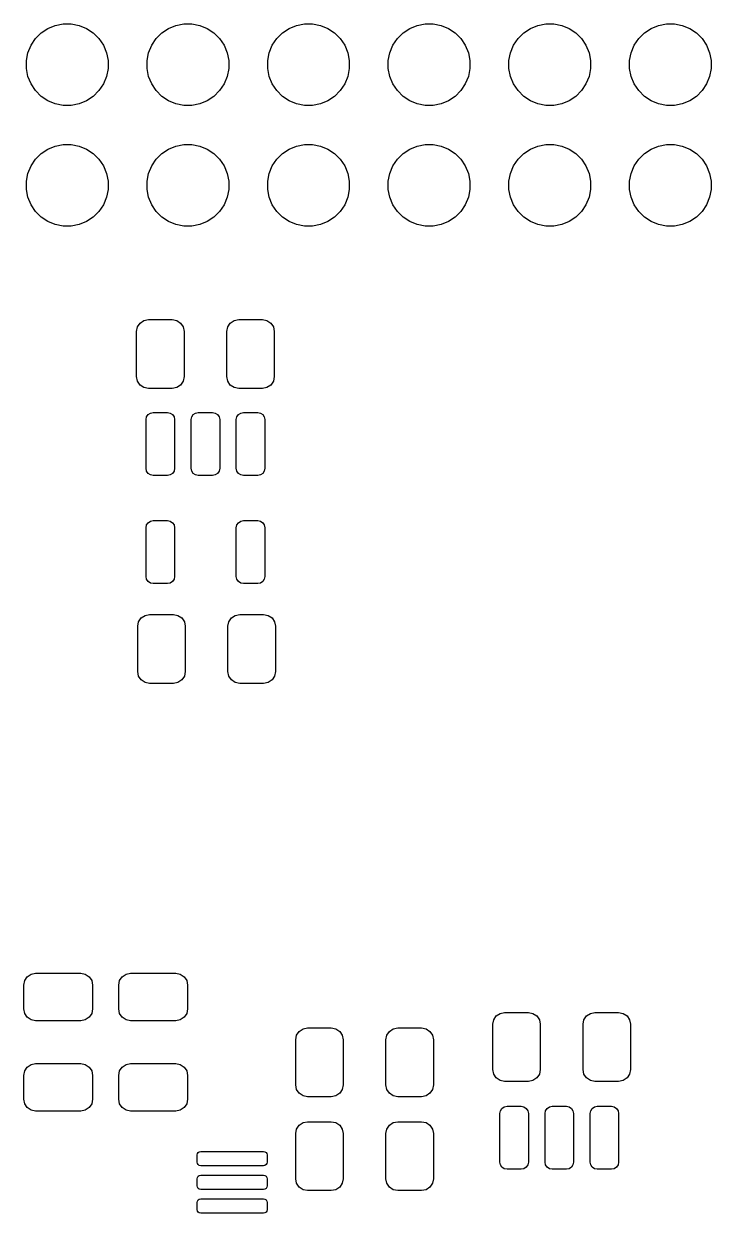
# Model space of a CAD drawing. Extents: x 1.93 to 4.45, y -4.26 to -2.08.
# Drawn here: x 2.503 to 3.073, y -3.106 to -2.121 of the extents above; entities that cross this region are included whole.
import ezdxf

# ---------------------------------------------------------------- set-up
doc = ezdxf.new("R2010")
doc.units = 0
doc.header["$MEASUREMENT"] = 0
doc.layers.add('BLACK', color=7, linetype='CONTINUOUS')

msp = doc.modelspace()

# ---------------------------------------------------------------- linework, layer by layer
at = {"layer": 'BLACK', "linetype": 'CONTINUOUS'}
for p, q in [((2.51269, -2.13316), (2.51741, -2.12844)), ((2.51741, -2.12844), (2.52295, -2.12474)), ((2.52295, -2.12474), (2.52911, -2.12219)), ((2.52911, -2.12219), (2.53564, -2.12089)), ((2.53564, -2.12089), (2.54231, -2.12089)), ((2.54231, -2.12089), (2.54885, -2.12219)), ((2.54885, -2.12219), (2.555, -2.12474)), ((2.555, -2.12474), (2.56055, -2.12844)), ((2.56055, -2.12844), (2.56526, -2.13316)), ((2.61269, -2.13316), (2.61741, -2.12844)), ((2.61741, -2.12844), (2.62295, -2.12474)), ((2.62295, -2.12474), (2.62911, -2.12219)), ((2.62911, -2.12219), (2.63564, -2.12089)), ((2.63564, -2.12089), (2.64231, -2.12089)), ((2.64231, -2.12089), (2.64885, -2.12219)), ((2.64885, -2.12219), (2.655, -2.12474)), ((2.655, -2.12474), (2.66055, -2.12844)), ((2.66055, -2.12844), (2.66526, -2.13316)), ((2.71269, -2.13316), (2.71741, -2.12844)), ((2.71741, -2.12844), (2.72295, -2.12474)), ((2.72295, -2.12474), (2.72911, -2.12219)), ((2.72911, -2.12219), (2.73564, -2.12089)), ((2.73564, -2.12089), (2.74231, -2.12089)), ((2.74231, -2.12089), (2.74885, -2.12219)), ((2.74885, -2.12219), (2.755, -2.12474)), ((2.755, -2.12474), (2.76055, -2.12844)), ((2.76055, -2.12844), (2.76526, -2.13316)), ((2.81269, -2.13316), (2.81741, -2.12844)), ((2.81741, -2.12844), (2.82295, -2.12474)), ((2.82295, -2.12474), (2.82911, -2.12219)), ((2.82911, -2.12219), (2.83564, -2.12089)), ((2.83564, -2.12089), (2.84231, -2.12089)), ((2.84231, -2.12089), (2.84885, -2.12219)), ((2.84885, -2.12219), (2.855, -2.12474)), ((2.855, -2.12474), (2.86055, -2.12844)), ((2.86055, -2.12844), (2.86526, -2.13316)), ((2.91269, -2.13316), (2.91741, -2.12844)), ((2.91741, -2.12844), (2.92295, -2.12474)), ((2.92295, -2.12474), (2.92911, -2.12219)), ((2.92911, -2.12219), (2.93564, -2.12089)), ((2.93564, -2.12089), (2.94231, -2.12089)), ((2.94231, -2.12089), (2.94885, -2.12219)), ((2.94885, -2.12219), (2.955, -2.12474)), ((2.955, -2.12474), (2.96055, -2.12844)), ((2.96055, -2.12844), (2.96526, -2.13316)), ((3.01269, -2.13316), (3.01741, -2.12844)), ((3.01741, -2.12844), (3.02295, -2.12474)), ((3.02295, -2.12474), (3.02911, -2.12219)), ((3.02911, -2.12219), (3.03564, -2.12089)), ((3.03564, -2.12089), (3.04231, -2.12089)), ((3.04231, -2.12089), (3.04885, -2.12219)), ((3.04885, -2.12219), (3.055, -2.12474)), ((3.055, -2.12474), (3.06055, -2.12844)), ((3.06055, -2.12844), (3.06526, -2.13316)), ((2.50899, -2.1387), (2.51269, -2.13316)), ((2.56526, -2.13316), (2.56896, -2.1387)), ((2.60899, -2.1387), (2.61269, -2.13316)), ((2.66526, -2.13316), (2.66896, -2.1387)), ((2.70899, -2.1387), (2.71269, -2.13316)), ((2.76526, -2.13316), (2.76896, -2.1387)), ((2.80899, -2.1387), (2.81269, -2.13316)), ((2.86526, -2.13316), (2.86896, -2.1387)), ((2.90899, -2.1387), (2.91269, -2.13316)), ((2.96526, -2.13316), (2.96896, -2.1387)), ((3.00899, -2.1387), (3.01269, -2.13316)), ((3.06526, -2.13316), (3.06896, -2.1387)), ((2.50514, -2.15139), (2.50644, -2.14485)), ((2.50644, -2.14485), (2.50899, -2.1387)), ((2.56896, -2.1387), (2.57151, -2.14485)), ((2.57151, -2.14485), (2.57281, -2.15139)), ((2.60514, -2.15139), (2.60644, -2.14485)), ((2.60644, -2.14485), (2.60899, -2.1387)), ((2.66896, -2.1387), (2.67151, -2.14485)), ((2.67151, -2.14485), (2.67281, -2.15139)), ((2.70514, -2.15139), (2.70644, -2.14485)), ((2.70644, -2.14485), (2.70899, -2.1387)), ((2.76896, -2.1387), (2.77151, -2.14485)), ((2.77151, -2.14485), (2.77281, -2.15139)), ((2.80514, -2.15139), (2.80644, -2.14485)), ((2.80644, -2.14485), (2.80899, -2.1387)), ((2.86896, -2.1387), (2.87151, -2.14485)), ((2.87151, -2.14485), (2.87281, -2.15139)), ((2.90514, -2.15139), (2.90644, -2.14485)), ((2.90644, -2.14485), (2.90899, -2.1387)), ((2.96896, -2.1387), (2.97151, -2.14485)), ((2.97151, -2.14485), (2.97281, -2.15139)), ((3.00514, -2.15139), (3.00644, -2.14485)), ((3.00644, -2.14485), (3.00899, -2.1387)), ((3.06896, -2.1387), (3.07151, -2.14485)), ((3.07151, -2.14485), (3.07281, -2.15139)), ((2.50514, -2.15806), (2.50514, -2.15139)), ((2.57281, -2.15139), (2.57281, -2.15806)), ((2.60514, -2.15806), (2.60514, -2.15139)), ((2.67281, -2.15139), (2.67281, -2.15806)), ((2.70514, -2.15806), (2.70514, -2.15139)), ((2.77281, -2.15139), (2.77281, -2.15806)), ((2.80514, -2.15806), (2.80514, -2.15139)), ((2.87281, -2.15139), (2.87281, -2.15806)), ((2.90514, -2.15806), (2.90514, -2.15139)), ((2.97281, -2.15139), (2.97281, -2.15806)), ((3.00514, -2.15806), (3.00514, -2.15139)), ((3.07281, -2.15139), (3.07281, -2.15806)), ((2.50644, -2.16459), (2.50514, -2.15806)), ((2.50899, -2.17075), (2.50644, -2.16459)), ((2.57151, -2.16459), (2.56896, -2.17075)), ((2.57281, -2.15806), (2.57151, -2.16459)), ((2.60644, -2.16459), (2.60514, -2.15806)), ((2.60899, -2.17075), (2.60644, -2.16459)), ((2.67151, -2.16459), (2.66896, -2.17075)), ((2.67281, -2.15806), (2.67151, -2.16459)), ((2.70644, -2.16459), (2.70514, -2.15806)), ((2.70899, -2.17075), (2.70644, -2.16459)), ((2.77151, -2.16459), (2.76896, -2.17075)), ((2.77281, -2.15806), (2.77151, -2.16459)), ((2.80644, -2.16459), (2.80514, -2.15806)), ((2.80899, -2.17075), (2.80644, -2.16459)), ((2.87151, -2.16459), (2.86896, -2.17075)), ((2.87281, -2.15806), (2.87151, -2.16459)), ((2.90644, -2.16459), (2.90514, -2.15806)), ((2.90899, -2.17075), (2.90644, -2.16459)), ((2.97151, -2.16459), (2.96896, -2.17075)), ((2.97281, -2.15806), (2.97151, -2.16459)), ((3.00644, -2.16459), (3.00514, -2.15806)), ((3.00899, -2.17075), (3.00644, -2.16459)), ((3.07151, -2.16459), (3.06896, -2.17075)), ((3.07281, -2.15806), (3.07151, -2.16459)), ((2.51269, -2.17629), (2.50899, -2.17075)), ((2.51741, -2.18101), (2.51269, -2.17629)), ((2.56526, -2.17629), (2.56055, -2.18101)), ((2.56896, -2.17075), (2.56526, -2.17629)), ((2.61269, -2.17629), (2.60899, -2.17075)), ((2.61741, -2.18101), (2.61269, -2.17629)), ((2.66526, -2.17629), (2.66055, -2.18101)), ((2.66896, -2.17075), (2.66526, -2.17629)), ((2.71269, -2.17629), (2.70899, -2.17075)), ((2.71741, -2.18101), (2.71269, -2.17629)), ((2.76526, -2.17629), (2.76055, -2.18101)), ((2.76896, -2.17075), (2.76526, -2.17629)), ((2.81269, -2.17629), (2.80899, -2.17075)), ((2.81741, -2.18101), (2.81269, -2.17629)), ((2.86526, -2.17629), (2.86055, -2.18101)), ((2.86896, -2.17075), (2.86526, -2.17629)), ((2.91269, -2.17629), (2.90899, -2.17075)), ((2.91741, -2.18101), (2.91269, -2.17629)), ((2.96526, -2.17629), (2.96055, -2.18101)), ((2.96896, -2.17075), (2.96526, -2.17629)), ((3.01269, -2.17629), (3.00899, -2.17075)), ((3.01741, -2.18101), (3.01269, -2.17629)), ((3.06526, -2.17629), (3.06055, -2.18101)), ((3.06896, -2.17075), (3.06526, -2.17629)), ((2.52295, -2.18471), (2.51741, -2.18101)), ((2.52911, -2.18726), (2.52295, -2.18471)), ((2.53564, -2.18856), (2.52911, -2.18726)), ((2.54885, -2.18726), (2.54231, -2.18856)), ((2.555, -2.18471), (2.54885, -2.18726)), ((2.56055, -2.18101), (2.555, -2.18471)), ((2.62295, -2.18471), (2.61741, -2.18101)), ((2.62911, -2.18726), (2.62295, -2.18471)), ((2.63564, -2.18856), (2.62911, -2.18726)), ((2.64885, -2.18726), (2.64231, -2.18856)), ((2.655, -2.18471), (2.64885, -2.18726)), ((2.66055, -2.18101), (2.655, -2.18471)), ((2.72295, -2.18471), (2.71741, -2.18101)), ((2.72911, -2.18726), (2.72295, -2.18471)), ((2.73564, -2.18856), (2.72911, -2.18726)), ((2.74885, -2.18726), (2.74231, -2.18856)), ((2.755, -2.18471), (2.74885, -2.18726)), ((2.76055, -2.18101), (2.755, -2.18471)), ((2.82295, -2.18471), (2.81741, -2.18101)), ((2.82911, -2.18726), (2.82295, -2.18471)), ((2.83564, -2.18856), (2.82911, -2.18726)), ((2.84885, -2.18726), (2.84231, -2.18856)), ((2.855, -2.18471), (2.84885, -2.18726)), ((2.86055, -2.18101), (2.855, -2.18471)), ((2.92295, -2.18471), (2.91741, -2.18101)), ((2.92911, -2.18726), (2.92295, -2.18471)), ((2.93564, -2.18856), (2.92911, -2.18726)), ((2.94885, -2.18726), (2.94231, -2.18856)), ((2.955, -2.18471), (2.94885, -2.18726)), ((2.96055, -2.18101), (2.955, -2.18471)), ((3.02295, -2.18471), (3.01741, -2.18101)), ((3.02911, -2.18726), (3.02295, -2.18471)), ((3.03564, -2.18856), (3.02911, -2.18726)), ((3.04885, -2.18726), (3.04231, -2.18856)), ((3.055, -2.18471), (3.04885, -2.18726)), ((3.06055, -2.18101), (3.055, -2.18471)), ((2.54231, -2.18856), (2.53564, -2.18856)), ((2.64231, -2.18856), (2.63564, -2.18856)), ((2.74231, -2.18856), (2.73564, -2.18856)), ((2.84231, -2.18856), (2.83564, -2.18856)), ((2.94231, -2.18856), (2.93564, -2.18856)), ((3.04231, -2.18856), (3.03564, -2.18856)), ((2.51741, -2.22844), (2.52295, -2.22474)), ((2.52295, -2.22474), (2.52911, -2.22219)), ((2.52911, -2.22219), (2.53564, -2.22089)), ((2.53564, -2.22089), (2.54231, -2.22089)), ((2.54231, -2.22089), (2.54885, -2.22219)), ((2.54885, -2.22219), (2.555, -2.22474)), ((2.555, -2.22474), (2.56055, -2.22844)), ((2.61741, -2.22844), (2.62295, -2.22474)), ((2.62295, -2.22474), (2.62911, -2.22219)), ((2.62911, -2.22219), (2.63564, -2.22089)), ((2.63564, -2.22089), (2.64231, -2.22089)), ((2.64231, -2.22089), (2.64885, -2.22219)), ((2.64885, -2.22219), (2.655, -2.22474)), ((2.655, -2.22474), (2.66055, -2.22844)), ((2.71741, -2.22844), (2.72295, -2.22474)), ((2.72295, -2.22474), (2.72911, -2.22219)), ((2.72911, -2.22219), (2.73564, -2.22089)), ((2.73564, -2.22089), (2.74231, -2.22089)), ((2.74231, -2.22089), (2.74885, -2.22219)), ((2.74885, -2.22219), (2.755, -2.22474)), ((2.755, -2.22474), (2.76055, -2.22844)), ((2.81741, -2.22844), (2.82295, -2.22474)), ((2.82295, -2.22474), (2.82911, -2.22219)), ((2.82911, -2.22219), (2.83564, -2.22089)), ((2.83564, -2.22089), (2.84231, -2.22089)), ((2.84231, -2.22089), (2.84885, -2.22219)), ((2.84885, -2.22219), (2.855, -2.22474)), ((2.855, -2.22474), (2.86055, -2.22844)), ((2.91741, -2.22844), (2.92295, -2.22474)), ((2.92295, -2.22474), (2.92911, -2.22219)), ((2.92911, -2.22219), (2.93564, -2.22089)), ((2.93564, -2.22089), (2.94231, -2.22089)), ((2.94231, -2.22089), (2.94885, -2.22219)), ((2.94885, -2.22219), (2.955, -2.22474)), ((2.955, -2.22474), (2.96055, -2.22844)), ((3.01741, -2.22844), (3.02295, -2.22474)), ((3.02295, -2.22474), (3.02911, -2.22219)), ((3.02911, -2.22219), (3.03564, -2.22089)), ((3.03564, -2.22089), (3.04231, -2.22089)), ((3.04231, -2.22089), (3.04885, -2.22219)), ((3.04885, -2.22219), (3.055, -2.22474)), ((3.055, -2.22474), (3.06055, -2.22844)), ((2.50899, -2.2387), (2.51269, -2.23316)), ((2.51269, -2.23316), (2.51741, -2.22844)), ((2.56055, -2.22844), (2.56526, -2.23316)), ((2.56526, -2.23316), (2.56896, -2.2387)), ((2.60899, -2.2387), (2.61269, -2.23316)), ((2.61269, -2.23316), (2.61741, -2.22844)), ((2.66055, -2.22844), (2.66526, -2.23316)), ((2.66526, -2.23316), (2.66896, -2.2387)), ((2.70899, -2.2387), (2.71269, -2.23316)), ((2.71269, -2.23316), (2.71741, -2.22844)), ((2.76055, -2.22844), (2.76526, -2.23316)), ((2.76526, -2.23316), (2.76896, -2.2387)), ((2.80899, -2.2387), (2.81269, -2.23316)), ((2.81269, -2.23316), (2.81741, -2.22844)), ((2.86055, -2.22844), (2.86526, -2.23316)), ((2.86526, -2.23316), (2.86896, -2.2387)), ((2.90899, -2.2387), (2.91269, -2.23316)), ((2.91269, -2.23316), (2.91741, -2.22844)), ((2.96055, -2.22844), (2.96526, -2.23316)), ((2.96526, -2.23316), (2.96896, -2.2387)), ((3.00899, -2.2387), (3.01269, -2.23316)), ((3.01269, -2.23316), (3.01741, -2.22844)), ((3.06055, -2.22844), (3.06526, -2.23316)), ((3.06526, -2.23316), (3.06896, -2.2387)), ((2.50514, -2.25139), (2.50644, -2.24485)), ((2.50644, -2.24485), (2.50899, -2.2387)), ((2.56896, -2.2387), (2.57151, -2.24485)), ((2.57151, -2.24485), (2.57281, -2.25139)), ((2.60514, -2.25139), (2.60644, -2.24485)), ((2.60644, -2.24485), (2.60899, -2.2387)), ((2.66896, -2.2387), (2.67151, -2.24485)), ((2.67151, -2.24485), (2.67281, -2.25139)), ((2.70514, -2.25139), (2.70644, -2.24485)), ((2.70644, -2.24485), (2.70899, -2.2387)), ((2.76896, -2.2387), (2.77151, -2.24485)), ((2.77151, -2.24485), (2.77281, -2.25139)), ((2.80514, -2.25139), (2.80644, -2.24485)), ((2.80644, -2.24485), (2.80899, -2.2387)), ((2.86896, -2.2387), (2.87151, -2.24485)), ((2.87151, -2.24485), (2.87281, -2.25139)), ((2.90514, -2.25139), (2.90644, -2.24485)), ((2.90644, -2.24485), (2.90899, -2.2387)), ((2.96896, -2.2387), (2.97151, -2.24485)), ((2.97151, -2.24485), (2.97281, -2.25139)), ((3.00514, -2.25139), (3.00644, -2.24485)), ((3.00644, -2.24485), (3.00899, -2.2387)), ((3.06896, -2.2387), (3.07151, -2.24485)), ((3.07151, -2.24485), (3.07281, -2.25139)), ((2.50514, -2.25806), (2.50514, -2.25139)), ((2.57281, -2.25139), (2.57281, -2.25806)), ((2.60514, -2.25806), (2.60514, -2.25139)), ((2.67281, -2.25139), (2.67281, -2.25806)), ((2.70514, -2.25806), (2.70514, -2.25139)), ((2.77281, -2.25139), (2.77281, -2.25806)), ((2.80514, -2.25806), (2.80514, -2.25139)), ((2.87281, -2.25139), (2.87281, -2.25806)), ((2.90514, -2.25806), (2.90514, -2.25139)), ((2.97281, -2.25139), (2.97281, -2.25806)), ((3.00514, -2.25806), (3.00514, -2.25139)), ((3.07281, -2.25139), (3.07281, -2.25806)), ((2.50644, -2.26459), (2.50514, -2.25806)), ((2.50899, -2.27075), (2.50644, -2.26459)), ((2.57151, -2.26459), (2.56896, -2.27075)), ((2.57281, -2.25806), (2.57151, -2.26459)), ((2.60644, -2.26459), (2.60514, -2.25806)), ((2.60899, -2.27075), (2.60644, -2.26459)), ((2.67151, -2.26459), (2.66896, -2.27075)), ((2.67281, -2.25806), (2.67151, -2.26459)), ((2.70644, -2.26459), (2.70514, -2.25806)), ((2.70899, -2.27075), (2.70644, -2.26459)), ((2.77151, -2.26459), (2.76896, -2.27075)), ((2.77281, -2.25806), (2.77151, -2.26459)), ((2.80644, -2.26459), (2.80514, -2.25806)), ((2.80899, -2.27075), (2.80644, -2.26459)), ((2.87151, -2.26459), (2.86896, -2.27075)), ((2.87281, -2.25806), (2.87151, -2.26459)), ((2.90644, -2.26459), (2.90514, -2.25806)), ((2.90899, -2.27075), (2.90644, -2.26459)), ((2.97151, -2.26459), (2.96896, -2.27075)), ((2.97281, -2.25806), (2.97151, -2.26459)), ((3.00644, -2.26459), (3.00514, -2.25806)), ((3.00899, -2.27075), (3.00644, -2.26459)), ((3.07151, -2.26459), (3.06896, -2.27075)), ((3.07281, -2.25806), (3.07151, -2.26459)), ((2.51269, -2.27629), (2.50899, -2.27075)), ((2.51741, -2.28101), (2.51269, -2.27629)), ((2.56526, -2.27629), (2.56055, -2.28101)), ((2.56896, -2.27075), (2.56526, -2.27629)), ((2.61269, -2.27629), (2.60899, -2.27075)), ((2.61741, -2.28101), (2.61269, -2.27629)), ((2.66526, -2.27629), (2.66055, -2.28101)), ((2.66896, -2.27075), (2.66526, -2.27629)), ((2.71269, -2.27629), (2.70899, -2.27075)), ((2.71741, -2.28101), (2.71269, -2.27629)), ((2.76526, -2.27629), (2.76055, -2.28101)), ((2.76896, -2.27075), (2.76526, -2.27629)), ((2.81269, -2.27629), (2.80899, -2.27075)), ((2.81741, -2.28101), (2.81269, -2.27629)), ((2.86526, -2.27629), (2.86055, -2.28101)), ((2.86896, -2.27075), (2.86526, -2.27629)), ((2.91269, -2.27629), (2.90899, -2.27075)), ((2.91741, -2.28101), (2.91269, -2.27629)), ((2.96526, -2.27629), (2.96055, -2.28101)), ((2.96896, -2.27075), (2.96526, -2.27629)), ((3.01269, -2.27629), (3.00899, -2.27075)), ((3.01741, -2.28101), (3.01269, -2.27629)), ((3.06526, -2.27629), (3.06055, -2.28101)), ((3.06896, -2.27075), (3.06526, -2.27629)), ((2.52295, -2.28471), (2.51741, -2.28101)), ((2.52911, -2.28726), (2.52295, -2.28471)), ((2.555, -2.28471), (2.54885, -2.28726)), ((2.56055, -2.28101), (2.555, -2.28471)), ((2.62295, -2.28471), (2.61741, -2.28101)), ((2.62911, -2.28726), (2.62295, -2.28471)), ((2.655, -2.28471), (2.64885, -2.28726)), ((2.66055, -2.28101), (2.655, -2.28471)), ((2.72295, -2.28471), (2.71741, -2.28101)), ((2.72911, -2.28726), (2.72295, -2.28471)), ((2.755, -2.28471), (2.74885, -2.28726)), ((2.76055, -2.28101), (2.755, -2.28471)), ((2.82295, -2.28471), (2.81741, -2.28101)), ((2.82911, -2.28726), (2.82295, -2.28471)), ((2.855, -2.28471), (2.84885, -2.28726)), ((2.86055, -2.28101), (2.855, -2.28471)), ((2.92295, -2.28471), (2.91741, -2.28101)), ((2.92911, -2.28726), (2.92295, -2.28471)), ((2.955, -2.28471), (2.94885, -2.28726)), ((2.96055, -2.28101), (2.955, -2.28471)), ((3.02295, -2.28471), (3.01741, -2.28101)), ((3.02911, -2.28726), (3.02295, -2.28471)), ((3.055, -2.28471), (3.04885, -2.28726)), ((3.06055, -2.28101), (3.055, -2.28471)), ((2.53564, -2.28856), (2.52911, -2.28726)), ((2.54231, -2.28856), (2.53564, -2.28856)), ((2.54885, -2.28726), (2.54231, -2.28856)), ((2.63564, -2.28856), (2.62911, -2.28726)), ((2.64231, -2.28856), (2.63564, -2.28856)), ((2.64885, -2.28726), (2.64231, -2.28856)), ((2.73564, -2.28856), (2.72911, -2.28726)), ((2.74231, -2.28856), (2.73564, -2.28856)), ((2.74885, -2.28726), (2.74231, -2.28856)), ((2.83564, -2.28856), (2.82911, -2.28726)), ((2.84231, -2.28856), (2.83564, -2.28856)), ((2.84885, -2.28726), (2.84231, -2.28856)), ((2.93564, -2.28856), (2.92911, -2.28726)), ((2.94231, -2.28856), (2.93564, -2.28856)), ((2.94885, -2.28726), (2.94231, -2.28856)), ((3.03564, -2.28856), (3.02911, -2.28726)), ((3.04231, -2.28856), (3.03564, -2.28856)), ((3.04885, -2.28726), (3.04231, -2.28856)), ((2.59646, -2.37579), (2.59721, -2.37202)), ((2.59721, -2.37202), (2.59934, -2.36883)), ((2.59934, -2.36883), (2.60253, -2.36669)), ((2.60253, -2.36669), (2.6063, -2.36594)), ((2.6063, -2.36594), (2.62598, -2.36594)), ((2.62598, -2.36594), (2.62975, -2.36669)), ((2.62975, -2.36669), (2.63294, -2.36883)), ((2.63294, -2.36883), (2.63508, -2.37202)), ((2.63508, -2.37202), (2.63583, -2.37579)), ((2.67126, -2.37579), (2.67201, -2.37202)), ((2.67201, -2.37202), (2.67414, -2.36883)), ((2.67414, -2.36883), (2.67734, -2.36669)), ((2.67734, -2.36669), (2.6811, -2.36594)), ((2.6811, -2.36594), (2.70079, -2.36594)), ((2.70079, -2.36594), (2.70455, -2.36669)), ((2.70455, -2.36669), (2.70775, -2.36883)), ((2.70775, -2.36883), (2.70988, -2.37202)), ((2.70988, -2.37202), (2.71063, -2.37579)), ((2.59646, -2.41319), (2.59646, -2.37579)), ((2.63583, -2.37579), (2.63583, -2.41319)), ((2.67126, -2.41319), (2.67126, -2.37579)), ((2.71063, -2.37579), (2.71063, -2.41319)), ((2.59721, -2.41696), (2.59646, -2.41319)), ((2.63583, -2.41319), (2.63508, -2.41696)), ((2.67201, -2.41696), (2.67126, -2.41319)), ((2.71063, -2.41319), (2.70988, -2.41696)), ((2.59934, -2.42015), (2.59721, -2.41696)), ((2.60253, -2.42228), (2.59934, -2.42015)), ((2.6063, -2.42303), (2.60253, -2.42228)), ((2.62598, -2.42303), (2.6063, -2.42303)), ((2.62975, -2.42228), (2.62598, -2.42303)), ((2.63294, -2.42015), (2.62975, -2.42228)), ((2.63508, -2.41696), (2.63294, -2.42015)), ((2.67414, -2.42015), (2.67201, -2.41696)), ((2.67734, -2.42228), (2.67414, -2.42015)), ((2.6811, -2.42303), (2.67734, -2.42228)), ((2.70079, -2.42303), (2.6811, -2.42303)), ((2.70455, -2.42228), (2.70079, -2.42303)), ((2.70775, -2.42015), (2.70455, -2.42228)), ((2.70988, -2.41696), (2.70775, -2.42015)), ((2.60606, -2.44464), (2.60798, -2.44336)), ((2.60798, -2.44336), (2.61024, -2.44291)), ((2.61024, -2.44291), (2.62205, -2.44291)), ((2.62205, -2.44291), (2.62431, -2.44336)), ((2.62431, -2.44336), (2.62622, -2.44464)), ((2.64346, -2.44464), (2.64538, -2.44336)), ((2.64538, -2.44336), (2.64764, -2.44291)), ((2.64764, -2.44291), (2.65945, -2.44291)), ((2.65945, -2.44291), (2.66171, -2.44336)), ((2.66171, -2.44336), (2.66362, -2.44464)), ((2.68086, -2.44464), (2.68278, -2.44336)), ((2.68278, -2.44336), (2.68504, -2.44291)), ((2.68504, -2.44291), (2.69685, -2.44291)), ((2.69685, -2.44291), (2.69911, -2.44336)), ((2.69911, -2.44336), (2.70103, -2.44464)), ((2.60433, -2.44882), (2.60478, -2.44656)), ((2.60433, -2.48917), (2.60433, -2.44882)), ((2.60478, -2.44656), (2.60606, -2.44464)), ((2.62622, -2.44464), (2.6275, -2.44656)), ((2.6275, -2.44656), (2.62795, -2.44882)), ((2.62795, -2.44882), (2.62795, -2.48917)), ((2.64173, -2.44882), (2.64218, -2.44656)), ((2.64173, -2.48917), (2.64173, -2.44882)), ((2.64218, -2.44656), (2.64346, -2.44464)), ((2.66362, -2.44464), (2.6649, -2.44656)), ((2.6649, -2.44656), (2.66535, -2.44882)), ((2.66535, -2.44882), (2.66535, -2.48917)), ((2.67913, -2.44882), (2.67958, -2.44656)), ((2.67913, -2.48917), (2.67913, -2.44882)), ((2.67958, -2.44656), (2.68086, -2.44464)), ((2.70103, -2.44464), (2.70231, -2.44656)), ((2.70231, -2.44656), (2.70276, -2.44882)), ((2.70276, -2.44882), (2.70276, -2.48917)), ((2.60478, -2.49143), (2.60433, -2.48917)), ((2.60606, -2.49335), (2.60478, -2.49143)), ((2.6275, -2.49143), (2.62622, -2.49335)), ((2.62795, -2.48917), (2.6275, -2.49143)), ((2.64218, -2.49143), (2.64173, -2.48917)), ((2.64346, -2.49335), (2.64218, -2.49143)), ((2.6649, -2.49143), (2.66362, -2.49335)), ((2.66535, -2.48917), (2.6649, -2.49143)), ((2.67958, -2.49143), (2.67913, -2.48917)), ((2.68086, -2.49335), (2.67958, -2.49143)), ((2.70231, -2.49143), (2.70103, -2.49335)), ((2.70276, -2.48917), (2.70231, -2.49143)), ((2.60798, -2.49463), (2.60606, -2.49335)), ((2.61024, -2.49508), (2.60798, -2.49463)), ((2.62205, -2.49508), (2.61024, -2.49508)), ((2.62431, -2.49463), (2.62205, -2.49508)), ((2.62622, -2.49335), (2.62431, -2.49463)), ((2.64538, -2.49463), (2.64346, -2.49335)), ((2.64764, -2.49508), (2.64538, -2.49463)), ((2.65945, -2.49508), (2.64764, -2.49508)), ((2.66171, -2.49463), (2.65945, -2.49508)), ((2.66362, -2.49335), (2.66171, -2.49463)), ((2.68278, -2.49463), (2.68086, -2.49335)), ((2.68504, -2.49508), (2.68278, -2.49463)), ((2.69685, -2.49508), (2.68504, -2.49508)), ((2.69911, -2.49463), (2.69685, -2.49508)), ((2.70103, -2.49335), (2.69911, -2.49463)), ((2.60798, -2.53293), (2.61024, -2.53248)), ((2.61024, -2.53248), (2.62205, -2.53248)), ((2.62205, -2.53248), (2.62431, -2.53293)), ((2.68278, -2.53293), (2.68504, -2.53248)), ((2.68504, -2.53248), (2.69685, -2.53248)), ((2.69685, -2.53248), (2.69911, -2.53293)), ((2.60433, -2.53839), (2.60478, -2.53613)), ((2.60433, -2.57874), (2.60433, -2.53839)), ((2.60478, -2.53613), (2.60606, -2.53421)), ((2.60606, -2.53421), (2.60798, -2.53293)), ((2.62431, -2.53293), (2.62622, -2.53421)), ((2.62622, -2.53421), (2.6275, -2.53613)), ((2.6275, -2.53613), (2.62795, -2.53839)), ((2.62795, -2.53839), (2.62795, -2.57874)), ((2.67913, -2.53839), (2.67958, -2.53613)), ((2.67913, -2.57874), (2.67913, -2.53839)), ((2.67958, -2.53613), (2.68086, -2.53421)), ((2.68086, -2.53421), (2.68278, -2.53293)), ((2.69911, -2.53293), (2.70103, -2.53421)), ((2.70103, -2.53421), (2.70231, -2.53613)), ((2.70231, -2.53613), (2.70276, -2.53839)), ((2.70276, -2.53839), (2.70276, -2.57874)), ((2.60478, -2.581), (2.60433, -2.57874)), ((2.60606, -2.58292), (2.60478, -2.581)), ((2.6275, -2.581), (2.62622, -2.58292)), ((2.62795, -2.57874), (2.6275, -2.581)), ((2.67958, -2.581), (2.67913, -2.57874)), ((2.68086, -2.58292), (2.67958, -2.581)), ((2.70231, -2.581), (2.70103, -2.58292)), ((2.70276, -2.57874), (2.70231, -2.581)), ((2.60798, -2.5842), (2.60606, -2.58292)), ((2.61024, -2.58465), (2.60798, -2.5842)), ((2.62205, -2.58465), (2.61024, -2.58465)), ((2.62431, -2.5842), (2.62205, -2.58465)), ((2.62622, -2.58292), (2.62431, -2.5842)), ((2.68278, -2.5842), (2.68086, -2.58292)), ((2.68504, -2.58465), (2.68278, -2.5842)), ((2.69685, -2.58465), (2.68504, -2.58465)), ((2.69911, -2.5842), (2.69685, -2.58465)), ((2.70103, -2.58292), (2.69911, -2.5842)), ((2.60032, -2.61312), (2.60352, -2.61099)), ((2.60352, -2.61099), (2.60728, -2.61024)), ((2.60728, -2.61024), (2.62697, -2.61024)), ((2.62697, -2.61024), (2.63074, -2.61099)), ((2.63074, -2.61099), (2.63393, -2.61312)), ((2.67513, -2.61312), (2.67832, -2.61099)), ((2.67832, -2.61099), (2.68209, -2.61024)), ((2.68209, -2.61024), (2.70177, -2.61024)), ((2.70177, -2.61024), (2.70554, -2.61099)), ((2.70554, -2.61099), (2.70873, -2.61312)), ((2.59744, -2.62008), (2.59819, -2.61631)), ((2.59744, -2.65748), (2.59744, -2.62008)), ((2.59819, -2.61631), (2.60032, -2.61312)), ((2.63393, -2.61312), (2.63606, -2.61631)), ((2.63606, -2.61631), (2.63681, -2.62008)), ((2.63681, -2.62008), (2.63681, -2.65748)), ((2.67224, -2.62008), (2.67299, -2.61631)), ((2.67224, -2.65748), (2.67224, -2.62008)), ((2.67299, -2.61631), (2.67513, -2.61312)), ((2.70873, -2.61312), (2.71086, -2.61631)), ((2.71086, -2.61631), (2.71161, -2.62008)), ((2.71161, -2.62008), (2.71161, -2.65748)), ((2.59819, -2.66125), (2.59744, -2.65748)), ((2.63681, -2.65748), (2.63606, -2.66125)), ((2.67299, -2.66125), (2.67224, -2.65748)), ((2.71161, -2.65748), (2.71086, -2.66125)), ((2.60032, -2.66444), (2.59819, -2.66125)), ((2.60352, -2.66657), (2.60032, -2.66444)), ((2.60728, -2.66732), (2.60352, -2.66657)), ((2.62697, -2.66732), (2.60728, -2.66732)), ((2.63074, -2.66657), (2.62697, -2.66732)), ((2.63393, -2.66444), (2.63074, -2.66657)), ((2.63606, -2.66125), (2.63393, -2.66444)), ((2.67513, -2.66444), (2.67299, -2.66125)), ((2.67832, -2.66657), (2.67513, -2.66444)), ((2.68209, -2.66732), (2.67832, -2.66657)), ((2.70177, -2.66732), (2.68209, -2.66732)), ((2.70554, -2.66657), (2.70177, -2.66732)), ((2.70873, -2.66444), (2.70554, -2.66657)), ((2.71086, -2.66125), (2.70873, -2.66444)), ((2.50295, -2.91732), (2.5037, -2.91356)), ((2.5037, -2.91356), (2.50584, -2.91036)), ((2.50584, -2.91036), (2.50903, -2.90823)), ((2.50903, -2.90823), (2.5128, -2.90748)), ((2.5128, -2.90748), (2.5502, -2.90748)), ((2.5502, -2.90748), (2.55396, -2.90823)), ((2.55396, -2.90823), (2.55716, -2.91036)), ((2.55716, -2.91036), (2.55929, -2.91356)), ((2.55929, -2.91356), (2.56004, -2.91732)), ((2.58169, -2.91732), (2.58244, -2.91356)), ((2.58244, -2.91356), (2.58458, -2.91036)), ((2.58458, -2.91036), (2.58777, -2.90823)), ((2.58777, -2.90823), (2.59154, -2.90748)), ((2.59154, -2.90748), (2.62894, -2.90748)), ((2.62894, -2.90748), (2.6327, -2.90823)), ((2.6327, -2.90823), (2.6359, -2.91036)), ((2.6359, -2.91036), (2.63803, -2.91356)), ((2.63803, -2.91356), (2.63878, -2.91732)), ((2.50295, -2.93701), (2.50295, -2.91732)), ((2.56004, -2.91732), (2.56004, -2.93701)), ((2.58169, -2.93701), (2.58169, -2.91732)), ((2.63878, -2.91732), (2.63878, -2.93701)), ((2.5037, -2.94077), (2.50295, -2.93701)), ((2.50584, -2.94397), (2.5037, -2.94077)), ((2.50903, -2.9461), (2.50584, -2.94397)), ((2.5128, -2.94685), (2.50903, -2.9461)), ((2.55396, -2.9461), (2.5502, -2.94685)), ((2.55716, -2.94397), (2.55396, -2.9461)), ((2.55929, -2.94077), (2.55716, -2.94397)), ((2.56004, -2.93701), (2.55929, -2.94077)), ((2.58244, -2.94077), (2.58169, -2.93701)), ((2.58458, -2.94397), (2.58244, -2.94077)), ((2.58777, -2.9461), (2.58458, -2.94397)), ((2.59154, -2.94685), (2.58777, -2.9461)), ((2.6327, -2.9461), (2.62894, -2.94685)), ((2.6359, -2.94397), (2.6327, -2.9461)), ((2.63803, -2.94077), (2.6359, -2.94397)), ((2.63878, -2.93701), (2.63803, -2.94077)), ((2.89173, -2.9498), (2.89248, -2.94604)), ((2.89248, -2.94604), (2.89462, -2.94284)), ((2.89462, -2.94284), (2.89781, -2.94071)), ((2.89781, -2.94071), (2.90157, -2.93996)), ((2.90157, -2.93996), (2.92126, -2.93996)), ((2.92126, -2.93996), (2.92503, -2.94071)), ((2.92503, -2.94071), (2.92822, -2.94284)), ((2.92822, -2.94284), (2.93035, -2.94604)), ((2.93035, -2.94604), (2.9311, -2.9498)), ((2.96654, -2.9498), (2.96728, -2.94604)), ((2.96728, -2.94604), (2.96942, -2.94284)), ((2.96942, -2.94284), (2.97261, -2.94071)), ((2.97261, -2.94071), (2.97638, -2.93996)), ((2.97638, -2.93996), (2.99606, -2.93996)), ((2.99606, -2.93996), (2.99983, -2.94071)), ((2.99983, -2.94071), (3.00302, -2.94284)), ((3.00302, -2.94284), (3.00516, -2.94604)), ((3.00516, -2.94604), (3.00591, -2.9498)), ((2.5502, -2.94685), (2.5128, -2.94685)), ((2.62894, -2.94685), (2.59154, -2.94685)), ((2.7291, -2.95883), (2.73123, -2.95564)), ((2.73123, -2.95564), (2.73442, -2.95351)), ((2.73442, -2.95351), (2.73819, -2.95276)), ((2.73819, -2.95276), (2.75787, -2.95276)), ((2.75787, -2.95276), (2.76164, -2.95351)), ((2.76164, -2.95351), (2.76483, -2.95564)), ((2.76483, -2.95564), (2.76697, -2.95883)), ((2.8039, -2.95883), (2.80603, -2.95564)), ((2.80603, -2.95564), (2.80923, -2.95351)), ((2.80923, -2.95351), (2.81299, -2.95276)), ((2.81299, -2.95276), (2.83268, -2.95276)), ((2.83268, -2.95276), (2.83644, -2.95351)), ((2.83644, -2.95351), (2.83964, -2.95564)), ((2.83964, -2.95564), (2.84177, -2.95883)), ((2.89173, -2.9872), (2.89173, -2.9498)), ((2.9311, -2.9498), (2.9311, -2.9872)), ((2.96654, -2.9872), (2.96654, -2.9498)), ((3.00591, -2.9498), (3.00591, -2.9872)), ((2.72835, -2.9626), (2.7291, -2.95883)), ((2.72835, -3), (2.72835, -2.9626)), ((2.76697, -2.95883), (2.76772, -2.9626)), ((2.76772, -2.9626), (2.76772, -3)), ((2.80315, -2.9626), (2.8039, -2.95883)), ((2.80315, -3), (2.80315, -2.9626)), ((2.84177, -2.95883), (2.84252, -2.9626)), ((2.84252, -2.9626), (2.84252, -3)), ((2.5037, -2.98836), (2.50584, -2.98517)), ((2.50584, -2.98517), (2.50903, -2.98303)), ((2.50903, -2.98303), (2.5128, -2.98228)), ((2.5128, -2.98228), (2.5502, -2.98228)), ((2.5502, -2.98228), (2.55396, -2.98303)), ((2.55396, -2.98303), (2.55716, -2.98517)), ((2.55716, -2.98517), (2.55929, -2.98836)), ((2.58244, -2.98836), (2.58458, -2.98517)), ((2.58458, -2.98517), (2.58777, -2.98303)), ((2.58777, -2.98303), (2.59154, -2.98228)), ((2.59154, -2.98228), (2.62894, -2.98228)), ((2.62894, -2.98228), (2.6327, -2.98303)), ((2.6327, -2.98303), (2.6359, -2.98517)), ((2.6359, -2.98517), (2.63803, -2.98836)), ((2.50295, -2.99213), (2.5037, -2.98836)), ((2.50295, -3.01181), (2.50295, -2.99213)), ((2.55929, -2.98836), (2.56004, -2.99213)), ((2.56004, -2.99213), (2.56004, -3.01181)), ((2.58169, -2.99213), (2.58244, -2.98836)), ((2.58169, -3.01181), (2.58169, -2.99213)), ((2.63803, -2.98836), (2.63878, -2.99213)), ((2.63878, -2.99213), (2.63878, -3.01181)), ((2.89248, -2.99097), (2.89173, -2.9872)), ((2.89462, -2.99416), (2.89248, -2.99097)), ((2.89781, -2.9963), (2.89462, -2.99416)), ((2.92822, -2.99416), (2.92503, -2.9963)), ((2.93035, -2.99097), (2.92822, -2.99416)), ((2.9311, -2.9872), (2.93035, -2.99097)), ((2.96728, -2.99097), (2.96654, -2.9872)), ((2.96942, -2.99416), (2.96728, -2.99097)), ((2.97261, -2.9963), (2.96942, -2.99416)), ((3.00302, -2.99416), (2.99983, -2.9963)), ((3.00516, -2.99097), (3.00302, -2.99416)), ((3.00591, -2.9872), (3.00516, -2.99097)), ((2.7291, -3.00377), (2.72835, -3)), ((2.73123, -3.00696), (2.7291, -3.00377)), ((2.76697, -3.00377), (2.76483, -3.00696)), ((2.76772, -3), (2.76697, -3.00377)), ((2.8039, -3.00377), (2.80315, -3)), ((2.80603, -3.00696), (2.8039, -3.00377)), ((2.84177, -3.00377), (2.83964, -3.00696)), ((2.84252, -3), (2.84177, -3.00377)), ((2.90157, -2.99705), (2.89781, -2.9963)), ((2.92126, -2.99705), (2.90157, -2.99705)), ((2.92503, -2.9963), (2.92126, -2.99705)), ((2.97638, -2.99705), (2.97261, -2.9963)), ((2.99606, -2.99705), (2.97638, -2.99705)), ((2.99983, -2.9963), (2.99606, -2.99705)), ((2.5037, -3.01558), (2.50295, -3.01181)), ((2.56004, -3.01181), (2.55929, -3.01558)), ((2.58244, -3.01558), (2.58169, -3.01181)), ((2.63878, -3.01181), (2.63803, -3.01558)), ((2.73442, -3.00909), (2.73123, -3.00696)), ((2.73819, -3.00984), (2.73442, -3.00909)), ((2.75787, -3.00984), (2.73819, -3.00984)), ((2.76164, -3.00909), (2.75787, -3.00984)), ((2.76483, -3.00696), (2.76164, -3.00909)), ((2.80923, -3.00909), (2.80603, -3.00696)), ((2.81299, -3.00984), (2.80923, -3.00909)), ((2.83268, -3.00984), (2.81299, -3.00984)), ((2.83644, -3.00909), (2.83268, -3.00984)), ((2.83964, -3.00696), (2.83644, -3.00909)), ((2.50584, -3.01877), (2.5037, -3.01558)), ((2.50903, -3.0209), (2.50584, -3.01877)), ((2.5128, -3.02165), (2.50903, -3.0209)), ((2.5502, -3.02165), (2.5128, -3.02165)), ((2.55396, -3.0209), (2.5502, -3.02165)), ((2.55716, -3.01877), (2.55396, -3.0209)), ((2.55929, -3.01558), (2.55716, -3.01877)), ((2.58458, -3.01877), (2.58244, -3.01558)), ((2.58777, -3.0209), (2.58458, -3.01877)), ((2.59154, -3.02165), (2.58777, -3.0209)), ((2.62894, -3.02165), (2.59154, -3.02165)), ((2.6327, -3.0209), (2.62894, -3.02165)), ((2.6359, -3.01877), (2.6327, -3.0209)), ((2.63803, -3.01558), (2.6359, -3.01877)), ((2.89764, -3.02362), (2.89809, -3.02136)), ((2.89764, -3.06398), (2.89764, -3.02362)), ((2.89809, -3.02136), (2.89937, -3.01945)), ((2.89937, -3.01945), (2.90128, -3.01817)), ((2.90128, -3.01817), (2.90354, -3.01772)), ((2.90354, -3.01772), (2.91535, -3.01772)), ((2.91535, -3.01772), (2.91761, -3.01817)), ((2.91761, -3.01817), (2.91953, -3.01945)), ((2.91953, -3.01945), (2.92081, -3.02136)), ((2.92081, -3.02136), (2.92126, -3.02362)), ((2.92126, -3.02362), (2.92126, -3.06398)), ((2.93504, -3.02362), (2.93549, -3.02136)), ((2.93504, -3.06398), (2.93504, -3.02362)), ((2.93549, -3.02136), (2.93677, -3.01945)), ((2.93677, -3.01945), (2.93868, -3.01817)), ((2.93868, -3.01817), (2.94094, -3.01772)), ((2.94094, -3.01772), (2.95276, -3.01772)), ((2.95276, -3.01772), (2.95502, -3.01817)), ((2.95502, -3.01817), (2.95693, -3.01945)), ((2.95693, -3.01945), (2.95821, -3.02136)), ((2.95821, -3.02136), (2.95866, -3.02362)), ((2.95866, -3.02362), (2.95866, -3.06398)), ((2.97244, -3.02362), (2.97289, -3.02136)), ((2.97244, -3.06398), (2.97244, -3.02362)), ((2.97289, -3.02136), (2.97417, -3.01945)), ((2.97417, -3.01945), (2.97609, -3.01817)), ((2.97609, -3.01817), (2.97835, -3.01772)), ((2.97835, -3.01772), (2.99016, -3.01772)), ((2.99016, -3.01772), (2.99242, -3.01817)), ((2.99242, -3.01817), (2.99433, -3.01945)), ((2.99433, -3.01945), (2.99561, -3.02136)), ((2.99561, -3.02136), (2.99606, -3.02362)), ((2.99606, -3.02362), (2.99606, -3.06398)), ((2.7291, -3.03659), (2.73123, -3.03339)), ((2.73123, -3.03339), (2.73442, -3.03126)), ((2.73442, -3.03126), (2.73819, -3.03051)), ((2.73819, -3.03051), (2.75787, -3.03051)), ((2.75787, -3.03051), (2.76164, -3.03126)), ((2.76164, -3.03126), (2.76483, -3.03339)), ((2.76483, -3.03339), (2.76697, -3.03659)), ((2.8039, -3.03659), (2.80603, -3.03339)), ((2.80603, -3.03339), (2.80923, -3.03126)), ((2.80923, -3.03126), (2.81299, -3.03051)), ((2.81299, -3.03051), (2.83268, -3.03051)), ((2.83268, -3.03051), (2.83644, -3.03126)), ((2.83644, -3.03126), (2.83964, -3.03339)), ((2.83964, -3.03339), (2.84177, -3.03659)), ((2.72835, -3.04035), (2.7291, -3.03659)), ((2.72835, -3.07776), (2.72835, -3.04035)), ((2.76697, -3.03659), (2.76772, -3.04035)), ((2.76772, -3.04035), (2.76772, -3.07776)), ((2.80315, -3.04035), (2.8039, -3.03659)), ((2.80315, -3.07776), (2.80315, -3.04035)), ((2.84177, -3.03659), (2.84252, -3.04035)), ((2.84252, -3.04035), (2.84252, -3.07776)), ((2.64665, -3.05807), (2.64688, -3.05694)), ((2.64665, -3.06398), (2.64665, -3.05807)), ((2.64688, -3.06511), (2.64665, -3.06398)), ((2.64688, -3.05694), (2.64752, -3.05598)), ((2.64752, -3.05598), (2.64848, -3.05534)), ((2.64848, -3.05534), (2.64961, -3.05512)), ((2.64961, -3.05512), (2.70177, -3.05512)), ((2.70177, -3.05512), (2.7029, -3.05534)), ((2.7029, -3.05534), (2.70386, -3.05598)), ((2.70386, -3.05598), (2.7045, -3.05694)), ((2.7045, -3.05694), (2.70472, -3.05807)), ((2.70472, -3.06398), (2.7045, -3.06511)), ((2.70472, -3.05807), (2.70472, -3.06398)), ((2.89809, -3.06624), (2.89764, -3.06398)), ((2.92126, -3.06398), (2.92081, -3.06624)), ((2.93549, -3.06624), (2.93504, -3.06398)), ((2.95866, -3.06398), (2.95821, -3.06624)), ((2.97289, -3.06624), (2.97244, -3.06398)), ((2.99606, -3.06398), (2.99561, -3.06624)), ((2.64752, -3.06606), (2.64688, -3.06511)), ((2.64848, -3.0667), (2.64752, -3.06606)), ((2.64961, -3.06693), (2.64848, -3.0667)), ((2.70177, -3.06693), (2.64961, -3.06693)), ((2.7029, -3.0667), (2.70177, -3.06693)), ((2.70386, -3.06606), (2.7029, -3.0667)), ((2.7045, -3.06511), (2.70386, -3.06606)), ((2.89937, -3.06815), (2.89809, -3.06624)), ((2.90128, -3.06943), (2.89937, -3.06815)), ((2.90354, -3.06988), (2.90128, -3.06943)), ((2.91535, -3.06988), (2.90354, -3.06988)), ((2.91761, -3.06943), (2.91535, -3.06988)), ((2.91953, -3.06815), (2.91761, -3.06943)), ((2.92081, -3.06624), (2.91953, -3.06815)), ((2.93677, -3.06815), (2.93549, -3.06624)), ((2.93868, -3.06943), (2.93677, -3.06815)), ((2.94094, -3.06988), (2.93868, -3.06943)), ((2.95276, -3.06988), (2.94094, -3.06988)), ((2.95502, -3.06943), (2.95276, -3.06988)), ((2.95693, -3.06815), (2.95502, -3.06943)), ((2.95821, -3.06624), (2.95693, -3.06815)), ((2.97417, -3.06815), (2.97289, -3.06624)), ((2.97609, -3.06943), (2.97417, -3.06815)), ((2.97835, -3.06988), (2.97609, -3.06943)), ((2.99016, -3.06988), (2.97835, -3.06988)), ((2.99242, -3.06943), (2.99016, -3.06988)), ((2.99433, -3.06815), (2.99242, -3.06943)), ((2.99561, -3.06624), (2.99433, -3.06815)), ((2.64665, -3.07776), (2.64688, -3.07663)), ((2.64665, -3.08366), (2.64665, -3.07776)), ((2.64688, -3.08479), (2.64665, -3.08366)), ((2.64688, -3.07663), (2.64752, -3.07567)), ((2.64752, -3.07567), (2.64848, -3.07503)), ((2.64848, -3.07503), (2.64961, -3.0748)), ((2.64961, -3.0748), (2.70177, -3.0748)), ((2.70177, -3.0748), (2.7029, -3.07503)), ((2.7029, -3.07503), (2.70386, -3.07567)), ((2.70386, -3.07567), (2.7045, -3.07663)), ((2.7045, -3.07663), (2.70472, -3.07776)), ((2.70472, -3.08366), (2.7045, -3.08479)), ((2.70472, -3.07776), (2.70472, -3.08366)), ((2.7291, -3.08152), (2.72835, -3.07776)), ((2.73123, -3.08472), (2.7291, -3.08152)), ((2.76697, -3.08152), (2.76483, -3.08472)), ((2.76772, -3.07776), (2.76697, -3.08152)), ((2.8039, -3.08152), (2.80315, -3.07776)), ((2.80603, -3.08472), (2.8039, -3.08152)), ((2.84177, -3.08152), (2.83964, -3.08472)), ((2.84252, -3.07776), (2.84177, -3.08152)), ((2.64752, -3.08575), (2.64688, -3.08479)), ((2.64848, -3.08639), (2.64752, -3.08575)), ((2.64961, -3.08661), (2.64848, -3.08639)), ((2.70177, -3.08661), (2.64961, -3.08661)), ((2.7029, -3.08639), (2.70177, -3.08661)), ((2.70386, -3.08575), (2.7029, -3.08639)), ((2.7045, -3.08479), (2.70386, -3.08575)), ((2.73442, -3.08685), (2.73123, -3.08472)), ((2.73819, -3.0876), (2.73442, -3.08685)), ((2.75787, -3.0876), (2.73819, -3.0876)), ((2.76164, -3.08685), (2.75787, -3.0876)), ((2.76483, -3.08472), (2.76164, -3.08685)), ((2.80923, -3.08685), (2.80603, -3.08472)), ((2.81299, -3.0876), (2.80923, -3.08685)), ((2.83268, -3.0876), (2.81299, -3.0876)), ((2.83644, -3.08685), (2.83268, -3.0876)), ((2.83964, -3.08472), (2.83644, -3.08685)), ((2.64665, -3.09744), (2.64688, -3.09631)), ((2.64665, -3.10335), (2.64665, -3.09744)), ((2.64688, -3.10448), (2.64665, -3.10335)), ((2.64688, -3.09631), (2.64752, -3.09535)), ((2.64752, -3.09535), (2.64848, -3.09471)), ((2.64848, -3.09471), (2.64961, -3.09449)), ((2.64961, -3.09449), (2.70177, -3.09449)), ((2.70177, -3.09449), (2.7029, -3.09471)), ((2.7029, -3.09471), (2.70386, -3.09535)), ((2.70386, -3.09535), (2.7045, -3.09631)), ((2.7045, -3.09631), (2.70472, -3.09744)), ((2.70472, -3.10335), (2.7045, -3.10448)), ((2.70472, -3.09744), (2.70472, -3.10335)), ((2.64752, -3.10543), (2.64688, -3.10448)), ((2.64848, -3.10607), (2.64752, -3.10543)), ((2.64961, -3.1063), (2.64848, -3.10607)), ((2.70177, -3.1063), (2.64961, -3.1063)), ((2.7029, -3.10607), (2.70177, -3.1063)), ((2.70386, -3.10543), (2.7029, -3.10607)), ((2.7045, -3.10448), (2.70386, -3.10543))]:
    msp.add_line(p, q, dxfattribs=at)

doc.saveas('drawing.dxf')
